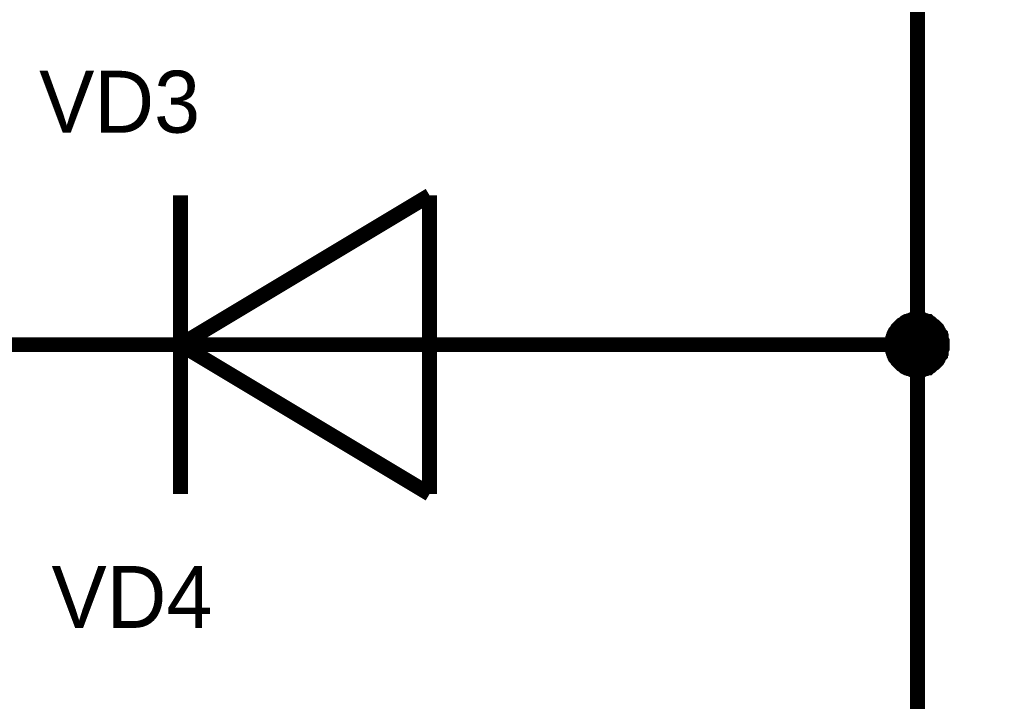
# Model space of a CAD drawing. Header units: millimetres. Extents: x 0 to 841, y 0 to 594.
# Drawn here: x 167.07 to 186.94, y 327.84 to 341.52 of the extents above; entities that cross this region are included whole.
import ezdxf

# ---------------------------------------------------------------- set-up
doc = ezdxf.new("R2010")
doc.units = ezdxf.units.MM
doc.layers.add('Sheet', color=255, linetype='Continuous')

msp = doc.modelspace()

# ---------------------------------------------------------------- linework, layer by layer
at = {"layer": 'Sheet', "const_width": 0.3}
for points in [[(200.079, 372.493), (185.095, 372.493), (185.095, 364.99), (185.095, 354.986), (185.095, 344.998), (185.095, 334.995), (185.095, 322.49), (135.11, 322.49)], [(175.296, 337.993), (170.296, 334.995)], [(170.296, 331.997), (170.296, 337.993)], [(175.296, 331.997), (175.296, 337.993)], [(184.582, 334.995), (184.582, 335.026), (184.582, 335.041), (184.582, 335.073), (184.598, 335.104), (184.598, 335.119), (184.613, 335.15), (184.613, 335.166), (184.629, 335.197), (184.629, 335.212), (184.644, 335.243), (184.66, 335.259), (184.675, 335.274), (184.691, 335.306), (184.706, 335.321), (184.722, 335.337), (184.737, 335.352), (184.753, 335.368), (184.768, 335.383), (184.784, 335.399), (184.815, 335.414), (184.831, 335.43), (184.846, 335.445), (184.877, 335.461), (184.893, 335.461), (184.924, 335.476), (184.939, 335.476), (184.97, 335.492), (184.986, 335.492), (185.017, 335.507), (185.048, 335.507), (185.063, 335.507), (185.095, 335.507)], [(184.582, 334.995), (184.582, 335.026), (184.582, 335.041), (184.582, 335.073), (184.598, 335.104), (184.598, 335.119), (184.613, 335.15), (184.613, 335.166), (184.629, 335.197), (184.629, 335.212), (184.644, 335.243), (184.66, 335.259), (184.675, 335.274), (184.691, 335.306), (184.706, 335.321), (184.722, 335.337), (184.737, 335.352), (184.753, 335.368), (184.768, 335.383), (184.784, 335.399), (184.815, 335.414), (184.831, 335.43), (184.846, 335.445), (184.877, 335.461), (184.893, 335.461), (184.924, 335.476), (184.939, 335.476), (184.97, 335.492), (184.986, 335.492), (185.017, 335.507), (185.048, 335.507), (185.063, 335.507), (185.095, 335.507)], [(184.582, 334.995), (184.582, 335.026), (184.582, 335.041), (184.582, 335.073), (184.598, 335.104), (184.598, 335.119), (184.613, 335.15), (184.613, 335.166), (184.629, 335.197), (184.629, 335.212), (184.644, 335.243), (184.66, 335.259), (184.675, 335.274), (184.691, 335.306), (184.706, 335.321), (184.722, 335.337), (184.737, 335.352), (184.753, 335.368), (184.768, 335.383), (184.784, 335.399), (184.815, 335.414), (184.831, 335.43), (184.846, 335.445), (184.877, 335.461), (184.893, 335.461), (184.924, 335.476), (184.939, 335.476), (184.97, 335.492), (184.986, 335.492), (185.017, 335.507), (185.048, 335.507), (185.063, 335.507), (185.095, 335.507)], [(184.582, 334.995), (184.582, 335.026), (184.582, 335.041), (184.582, 335.073), (184.598, 335.104), (184.598, 335.119), (184.613, 335.15), (184.613, 335.166), (184.629, 335.197), (184.629, 335.212), (184.644, 335.243), (184.66, 335.259), (184.675, 335.274), (184.691, 335.306), (184.706, 335.321), (184.722, 335.337), (184.737, 335.352), (184.753, 335.368), (184.768, 335.383), (184.784, 335.399), (184.815, 335.414), (184.831, 335.43), (184.846, 335.445), (184.877, 335.461), (184.893, 335.461), (184.924, 335.476), (184.939, 335.476), (184.97, 335.492), (184.986, 335.492), (185.017, 335.507), (185.048, 335.507), (185.063, 335.507), (185.095, 335.507)], [(184.582, 334.995), (184.582, 335.026), (184.582, 335.041), (184.582, 335.073), (184.598, 335.104), (184.598, 335.119), (184.613, 335.15), (184.613, 335.166), (184.629, 335.197), (184.629, 335.212), (184.644, 335.243), (184.66, 335.259), (184.675, 335.274), (184.691, 335.306), (184.706, 335.321), (184.722, 335.337), (184.737, 335.352), (184.753, 335.368), (184.768, 335.383), (184.784, 335.399), (184.815, 335.414), (184.831, 335.43), (184.846, 335.445), (184.877, 335.461), (184.893, 335.461), (184.924, 335.476), (184.939, 335.476), (184.97, 335.492), (184.986, 335.492), (185.017, 335.507), (185.048, 335.507), (185.063, 335.507), (185.095, 335.507)], [(184.582, 334.995), (184.582, 335.026), (184.582, 335.041), (184.582, 335.073), (184.598, 335.104), (184.598, 335.119), (184.613, 335.15), (184.613, 335.166), (184.629, 335.197), (184.629, 335.212), (184.644, 335.243), (184.66, 335.259), (184.675, 335.274), (184.691, 335.306), (184.706, 335.321), (184.722, 335.337), (184.737, 335.352), (184.753, 335.368), (184.768, 335.383), (184.784, 335.399), (184.815, 335.414), (184.831, 335.43), (184.846, 335.445), (184.877, 335.461), (184.893, 335.461), (184.924, 335.476), (184.939, 335.476), (184.97, 335.492), (184.986, 335.492), (185.017, 335.507), (185.048, 335.507), (185.063, 335.507), (185.095, 335.507)], [(184.582, 334.995), (184.582, 335.026), (184.582, 335.041), (184.582, 335.073), (184.598, 335.104), (184.598, 335.119), (184.613, 335.15), (184.613, 335.166), (184.629, 335.197), (184.629, 335.212), (184.644, 335.243), (184.66, 335.259), (184.675, 335.274), (184.691, 335.306), (184.706, 335.321), (184.722, 335.337), (184.737, 335.352), (184.753, 335.368), (184.768, 335.383), (184.784, 335.399), (184.815, 335.414), (184.831, 335.43), (184.846, 335.445), (184.877, 335.461), (184.893, 335.461), (184.924, 335.476), (184.939, 335.476), (184.97, 335.492), (184.986, 335.492), (185.017, 335.507), (185.048, 335.507), (185.063, 335.507), (185.095, 335.507)], [(184.582, 334.995), (184.582, 335.026), (184.582, 335.041), (184.582, 335.073), (184.598, 335.104), (184.598, 335.119), (184.613, 335.15), (184.613, 335.166), (184.629, 335.197), (184.629, 335.212), (184.644, 335.243), (184.66, 335.259), (184.675, 335.274), (184.691, 335.306), (184.706, 335.321), (184.722, 335.337), (184.737, 335.352), (184.753, 335.368), (184.768, 335.383), (184.784, 335.399), (184.815, 335.414), (184.831, 335.43), (184.846, 335.445), (184.877, 335.461), (184.893, 335.461), (184.924, 335.476), (184.939, 335.476), (184.97, 335.492), (184.986, 335.492), (185.017, 335.507), (185.048, 335.507), (185.063, 335.507), (185.095, 335.507)], [(185.095, 335.507), (185.095, 335.507)], [(185.095, 335.507), (185.126, 335.507), (185.141, 335.507), (185.172, 335.507), (185.203, 335.492), (185.219, 335.492), (185.25, 335.476), (185.265, 335.476), (185.296, 335.461), (185.312, 335.461), (185.327, 335.445), (185.359, 335.43), (185.374, 335.414), (185.39, 335.399), (185.405, 335.383), (185.436, 335.368), (185.452, 335.352), (185.467, 335.337), (185.483, 335.321), (185.498, 335.306), (185.514, 335.274), (185.514, 335.259), (185.529, 335.243), (185.545, 335.212), (185.56, 335.197), (185.56, 335.166), (185.576, 335.15), (185.576, 335.119), (185.576, 335.104), (185.591, 335.073), (185.591, 335.041), (185.591, 335.026), (185.591, 334.995)], [(185.095, 335.507), (185.095, 335.507)], [(185.095, 335.507), (185.126, 335.507), (185.141, 335.507), (185.172, 335.507), (185.203, 335.492), (185.219, 335.492), (185.25, 335.476), (185.265, 335.476), (185.296, 335.461), (185.312, 335.461), (185.327, 335.445), (185.359, 335.43), (185.374, 335.414), (185.39, 335.399), (185.405, 335.383), (185.436, 335.368), (185.452, 335.352), (185.467, 335.337), (185.483, 335.321), (185.498, 335.306), (185.514, 335.274), (185.514, 335.259), (185.529, 335.243), (185.545, 335.212), (185.56, 335.197), (185.56, 335.166), (185.576, 335.15), (185.576, 335.119), (185.576, 335.104), (185.591, 335.073), (185.591, 335.041), (185.591, 335.026), (185.591, 334.995)], [(185.095, 335.507), (185.095, 335.507)], [(185.095, 335.507), (185.126, 335.507), (185.141, 335.507), (185.172, 335.507), (185.203, 335.492), (185.219, 335.492), (185.25, 335.476), (185.265, 335.476), (185.296, 335.461), (185.312, 335.461), (185.327, 335.445), (185.359, 335.43), (185.374, 335.414), (185.39, 335.399), (185.405, 335.383), (185.436, 335.368), (185.452, 335.352), (185.467, 335.337), (185.483, 335.321), (185.498, 335.306), (185.514, 335.274), (185.514, 335.259), (185.529, 335.243), (185.545, 335.212), (185.56, 335.197), (185.56, 335.166), (185.576, 335.15), (185.576, 335.119), (185.576, 335.104), (185.591, 335.073), (185.591, 335.041), (185.591, 335.026), (185.591, 334.995)], [(185.095, 335.507), (185.095, 335.507)], [(185.095, 335.507), (185.126, 335.507), (185.141, 335.507), (185.172, 335.507), (185.203, 335.492), (185.219, 335.492), (185.25, 335.476), (185.265, 335.476), (185.296, 335.461), (185.312, 335.461), (185.327, 335.445), (185.359, 335.43), (185.374, 335.414), (185.39, 335.399), (185.405, 335.383), (185.436, 335.368), (185.452, 335.352), (185.467, 335.337), (185.483, 335.321), (185.498, 335.306), (185.514, 335.274), (185.514, 335.259), (185.529, 335.243), (185.545, 335.212), (185.56, 335.197), (185.56, 335.166), (185.576, 335.15), (185.576, 335.119), (185.576, 335.104), (185.591, 335.073), (185.591, 335.041), (185.591, 335.026), (185.591, 334.995)], [(185.095, 335.507), (185.095, 335.507)], [(185.095, 335.507), (185.126, 335.507), (185.141, 335.507), (185.172, 335.507), (185.203, 335.492), (185.219, 335.492), (185.25, 335.476), (185.265, 335.476), (185.296, 335.461), (185.312, 335.461), (185.327, 335.445), (185.359, 335.43), (185.374, 335.414), (185.39, 335.399), (185.405, 335.383), (185.436, 335.368), (185.452, 335.352), (185.467, 335.337), (185.483, 335.321), (185.498, 335.306), (185.514, 335.274), (185.514, 335.259), (185.529, 335.243), (185.545, 335.212), (185.56, 335.197), (185.56, 335.166), (185.576, 335.15), (185.576, 335.119), (185.576, 335.104), (185.591, 335.073), (185.591, 335.041), (185.591, 335.026), (185.591, 334.995)], [(185.095, 335.507), (185.095, 335.507)], [(185.095, 335.507), (185.126, 335.507), (185.141, 335.507), (185.172, 335.507), (185.203, 335.492), (185.219, 335.492), (185.25, 335.476), (185.265, 335.476), (185.296, 335.461), (185.312, 335.461), (185.327, 335.445), (185.359, 335.43), (185.374, 335.414), (185.39, 335.399), (185.405, 335.383), (185.436, 335.368), (185.452, 335.352), (185.467, 335.337), (185.483, 335.321), (185.498, 335.306), (185.514, 335.274), (185.514, 335.259), (185.529, 335.243), (185.545, 335.212), (185.56, 335.197), (185.56, 335.166), (185.576, 335.15), (185.576, 335.119), (185.576, 335.104), (185.591, 335.073), (185.591, 335.041), (185.591, 335.026), (185.591, 334.995)], [(185.095, 335.507), (185.095, 335.507)], [(185.095, 335.507), (185.126, 335.507), (185.141, 335.507), (185.172, 335.507), (185.203, 335.492), (185.219, 335.492), (185.25, 335.476), (185.265, 335.476), (185.296, 335.461), (185.312, 335.461), (185.327, 335.445), (185.359, 335.43), (185.374, 335.414), (185.39, 335.399), (185.405, 335.383), (185.436, 335.368), (185.452, 335.352), (185.467, 335.337), (185.483, 335.321), (185.498, 335.306), (185.514, 335.274), (185.514, 335.259), (185.529, 335.243), (185.545, 335.212), (185.56, 335.197), (185.56, 335.166), (185.576, 335.15), (185.576, 335.119), (185.576, 335.104), (185.591, 335.073), (185.591, 335.041), (185.591, 335.026), (185.591, 334.995)], [(185.095, 335.507), (185.095, 335.507)], [(185.095, 335.507), (185.126, 335.507), (185.141, 335.507), (185.172, 335.507), (185.203, 335.492), (185.219, 335.492), (185.25, 335.476), (185.265, 335.476), (185.296, 335.461), (185.312, 335.461), (185.327, 335.445), (185.359, 335.43), (185.374, 335.414), (185.39, 335.399), (185.405, 335.383), (185.436, 335.368), (185.452, 335.352), (185.467, 335.337), (185.483, 335.321), (185.498, 335.306), (185.514, 335.274), (185.514, 335.259), (185.529, 335.243), (185.545, 335.212), (185.56, 335.197), (185.56, 335.166), (185.576, 335.15), (185.576, 335.119), (185.576, 335.104), (185.591, 335.073), (185.591, 335.041), (185.591, 335.026), (185.591, 334.995)], [(167.796, 334.995), (165.296, 334.995)], [(177.796, 334.995), (167.796, 334.995)], [(170.296, 334.995), (175.296, 331.997)], [(177.796, 334.995), (180.296, 334.995)], [(180.296, 334.995), (185.095, 334.995)], [(185.095, 334.482), (185.063, 334.482), (185.048, 334.482), (185.017, 334.482), (184.986, 334.498), (184.97, 334.498), (184.939, 334.513), (184.924, 334.513), (184.893, 334.529), (184.877, 334.529), (184.846, 334.544), (184.831, 334.56), (184.815, 334.575), (184.784, 334.591), (184.768, 334.607), (184.753, 334.622), (184.737, 334.638), (184.722, 334.653), (184.706, 334.669), (184.691, 334.684), (184.675, 334.715), (184.66, 334.731), (184.644, 334.746), (184.629, 334.777), (184.629, 334.793), (184.613, 334.824), (184.613, 334.84), (184.598, 334.871), (184.598, 334.886), (184.582, 334.917), (184.582, 334.948), (184.582, 334.964), (184.582, 334.995)], [(184.582, 334.995), (184.582, 334.995)], [(185.095, 334.482), (185.063, 334.482), (185.048, 334.482), (185.017, 334.482), (184.986, 334.498), (184.97, 334.498), (184.939, 334.513), (184.924, 334.513), (184.893, 334.529), (184.877, 334.529), (184.846, 334.544), (184.831, 334.56), (184.815, 334.575), (184.784, 334.591), (184.768, 334.607), (184.753, 334.622), (184.737, 334.638), (184.722, 334.653), (184.706, 334.669), (184.691, 334.684), (184.675, 334.715), (184.66, 334.731), (184.644, 334.746), (184.629, 334.777), (184.629, 334.793), (184.613, 334.824), (184.613, 334.84), (184.598, 334.871), (184.598, 334.886), (184.582, 334.917), (184.582, 334.948), (184.582, 334.964), (184.582, 334.995)], [(184.582, 334.995), (184.582, 334.995)], [(185.095, 334.482), (185.063, 334.482), (185.048, 334.482), (185.017, 334.482), (184.986, 334.498), (184.97, 334.498), (184.939, 334.513), (184.924, 334.513), (184.893, 334.529), (184.877, 334.529), (184.846, 334.544), (184.831, 334.56), (184.815, 334.575), (184.784, 334.591), (184.768, 334.607), (184.753, 334.622), (184.737, 334.638), (184.722, 334.653), (184.706, 334.669), (184.691, 334.684), (184.675, 334.715), (184.66, 334.731), (184.644, 334.746), (184.629, 334.777), (184.629, 334.793), (184.613, 334.824), (184.613, 334.84), (184.598, 334.871), (184.598, 334.886), (184.582, 334.917), (184.582, 334.948), (184.582, 334.964), (184.582, 334.995)], [(184.582, 334.995), (184.582, 334.995)], [(185.095, 334.482), (185.063, 334.482), (185.048, 334.482), (185.017, 334.482), (184.986, 334.498), (184.97, 334.498), (184.939, 334.513), (184.924, 334.513), (184.893, 334.529), (184.877, 334.529), (184.846, 334.544), (184.831, 334.56), (184.815, 334.575), (184.784, 334.591), (184.768, 334.607), (184.753, 334.622), (184.737, 334.638), (184.722, 334.653), (184.706, 334.669), (184.691, 334.684), (184.675, 334.715), (184.66, 334.731), (184.644, 334.746), (184.629, 334.777), (184.629, 334.793), (184.613, 334.824), (184.613, 334.84), (184.598, 334.871), (184.598, 334.886), (184.582, 334.917), (184.582, 334.948), (184.582, 334.964), (184.582, 334.995)], [(184.582, 334.995), (184.582, 334.995)], [(185.095, 334.482), (185.063, 334.482), (185.048, 334.482), (185.017, 334.482), (184.986, 334.498), (184.97, 334.498), (184.939, 334.513), (184.924, 334.513), (184.893, 334.529), (184.877, 334.529), (184.846, 334.544), (184.831, 334.56), (184.815, 334.575), (184.784, 334.591), (184.768, 334.607), (184.753, 334.622), (184.737, 334.638), (184.722, 334.653), (184.706, 334.669), (184.691, 334.684), (184.675, 334.715), (184.66, 334.731), (184.644, 334.746), (184.629, 334.777), (184.629, 334.793), (184.613, 334.824), (184.613, 334.84), (184.598, 334.871), (184.598, 334.886), (184.582, 334.917), (184.582, 334.948), (184.582, 334.964), (184.582, 334.995)], [(184.582, 334.995), (184.582, 334.995)], [(185.095, 334.482), (185.063, 334.482), (185.048, 334.482), (185.017, 334.482), (184.986, 334.498), (184.97, 334.498), (184.939, 334.513), (184.924, 334.513), (184.893, 334.529), (184.877, 334.529), (184.846, 334.544), (184.831, 334.56), (184.815, 334.575), (184.784, 334.591), (184.768, 334.607), (184.753, 334.622), (184.737, 334.638), (184.722, 334.653), (184.706, 334.669), (184.691, 334.684), (184.675, 334.715), (184.66, 334.731), (184.644, 334.746), (184.629, 334.777), (184.629, 334.793), (184.613, 334.824), (184.613, 334.84), (184.598, 334.871), (184.598, 334.886), (184.582, 334.917), (184.582, 334.948), (184.582, 334.964), (184.582, 334.995)], [(184.582, 334.995), (184.582, 334.995)], [(185.095, 334.482), (185.063, 334.482), (185.048, 334.482), (185.017, 334.482), (184.986, 334.498), (184.97, 334.498), (184.939, 334.513), (184.924, 334.513), (184.893, 334.529), (184.877, 334.529), (184.846, 334.544), (184.831, 334.56), (184.815, 334.575), (184.784, 334.591), (184.768, 334.607), (184.753, 334.622), (184.737, 334.638), (184.722, 334.653), (184.706, 334.669), (184.691, 334.684), (184.675, 334.715), (184.66, 334.731), (184.644, 334.746), (184.629, 334.777), (184.629, 334.793), (184.613, 334.824), (184.613, 334.84), (184.598, 334.871), (184.598, 334.886), (184.582, 334.917), (184.582, 334.948), (184.582, 334.964), (184.582, 334.995)], [(184.582, 334.995), (184.582, 334.995)], [(185.095, 334.482), (185.063, 334.482), (185.048, 334.482), (185.017, 334.482), (184.986, 334.498), (184.97, 334.498), (184.939, 334.513), (184.924, 334.513), (184.893, 334.529), (184.877, 334.529), (184.846, 334.544), (184.831, 334.56), (184.815, 334.575), (184.784, 334.591), (184.768, 334.607), (184.753, 334.622), (184.737, 334.638), (184.722, 334.653), (184.706, 334.669), (184.691, 334.684), (184.675, 334.715), (184.66, 334.731), (184.644, 334.746), (184.629, 334.777), (184.629, 334.793), (184.613, 334.824), (184.613, 334.84), (184.598, 334.871), (184.598, 334.886), (184.582, 334.917), (184.582, 334.948), (184.582, 334.964), (184.582, 334.995)], [(184.582, 334.995), (184.582, 334.995)], [(185.591, 334.995), (185.591, 334.964), (185.591, 334.948), (185.591, 334.917), (185.576, 334.886), (185.576, 334.871), (185.576, 334.84), (185.56, 334.824), (185.56, 334.793), (185.545, 334.777), (185.529, 334.746), (185.514, 334.731), (185.514, 334.715), (185.498, 334.684), (185.483, 334.669), (185.467, 334.653), (185.452, 334.638), (185.436, 334.622), (185.405, 334.607), (185.39, 334.591), (185.374, 334.575), (185.359, 334.56), (185.327, 334.544), (185.312, 334.529), (185.296, 334.529), (185.265, 334.513), (185.25, 334.513), (185.219, 334.498), (185.203, 334.498), (185.172, 334.482), (185.141, 334.482), (185.126, 334.482), (185.095, 334.482)], [(185.591, 334.995), (185.591, 334.964), (185.591, 334.948), (185.591, 334.917), (185.576, 334.886), (185.576, 334.871), (185.576, 334.84), (185.56, 334.824), (185.56, 334.793), (185.545, 334.777), (185.529, 334.746), (185.514, 334.731), (185.514, 334.715), (185.498, 334.684), (185.483, 334.669), (185.467, 334.653), (185.452, 334.638), (185.436, 334.622), (185.405, 334.607), (185.39, 334.591), (185.374, 334.575), (185.359, 334.56), (185.327, 334.544), (185.312, 334.529), (185.296, 334.529), (185.265, 334.513), (185.25, 334.513), (185.219, 334.498), (185.203, 334.498), (185.172, 334.482), (185.141, 334.482), (185.126, 334.482), (185.095, 334.482)], [(185.591, 334.995), (185.591, 334.964), (185.591, 334.948), (185.591, 334.917), (185.576, 334.886), (185.576, 334.871), (185.576, 334.84), (185.56, 334.824), (185.56, 334.793), (185.545, 334.777), (185.529, 334.746), (185.514, 334.731), (185.514, 334.715), (185.498, 334.684), (185.483, 334.669), (185.467, 334.653), (185.452, 334.638), (185.436, 334.622), (185.405, 334.607), (185.39, 334.591), (185.374, 334.575), (185.359, 334.56), (185.327, 334.544), (185.312, 334.529), (185.296, 334.529), (185.265, 334.513), (185.25, 334.513), (185.219, 334.498), (185.203, 334.498), (185.172, 334.482), (185.141, 334.482), (185.126, 334.482), (185.095, 334.482)], [(185.591, 334.995), (185.591, 334.964), (185.591, 334.948), (185.591, 334.917), (185.576, 334.886), (185.576, 334.871), (185.576, 334.84), (185.56, 334.824), (185.56, 334.793), (185.545, 334.777), (185.529, 334.746), (185.514, 334.731), (185.514, 334.715), (185.498, 334.684), (185.483, 334.669), (185.467, 334.653), (185.452, 334.638), (185.436, 334.622), (185.405, 334.607), (185.39, 334.591), (185.374, 334.575), (185.359, 334.56), (185.327, 334.544), (185.312, 334.529), (185.296, 334.529), (185.265, 334.513), (185.25, 334.513), (185.219, 334.498), (185.203, 334.498), (185.172, 334.482), (185.141, 334.482), (185.126, 334.482), (185.095, 334.482)], [(185.591, 334.995), (185.591, 334.964), (185.591, 334.948), (185.591, 334.917), (185.576, 334.886), (185.576, 334.871), (185.576, 334.84), (185.56, 334.824), (185.56, 334.793), (185.545, 334.777), (185.529, 334.746), (185.514, 334.731), (185.514, 334.715), (185.498, 334.684), (185.483, 334.669), (185.467, 334.653), (185.452, 334.638), (185.436, 334.622), (185.405, 334.607), (185.39, 334.591), (185.374, 334.575), (185.359, 334.56), (185.327, 334.544), (185.312, 334.529), (185.296, 334.529), (185.265, 334.513), (185.25, 334.513), (185.219, 334.498), (185.203, 334.498), (185.172, 334.482), (185.141, 334.482), (185.126, 334.482), (185.095, 334.482)], [(185.591, 334.995), (185.591, 334.964), (185.591, 334.948), (185.591, 334.917), (185.576, 334.886), (185.576, 334.871), (185.576, 334.84), (185.56, 334.824), (185.56, 334.793), (185.545, 334.777), (185.529, 334.746), (185.514, 334.731), (185.514, 334.715), (185.498, 334.684), (185.483, 334.669), (185.467, 334.653), (185.452, 334.638), (185.436, 334.622), (185.405, 334.607), (185.39, 334.591), (185.374, 334.575), (185.359, 334.56), (185.327, 334.544), (185.312, 334.529), (185.296, 334.529), (185.265, 334.513), (185.25, 334.513), (185.219, 334.498), (185.203, 334.498), (185.172, 334.482), (185.141, 334.482), (185.126, 334.482), (185.095, 334.482)], [(185.591, 334.995), (185.591, 334.964), (185.591, 334.948), (185.591, 334.917), (185.576, 334.886), (185.576, 334.871), (185.576, 334.84), (185.56, 334.824), (185.56, 334.793), (185.545, 334.777), (185.529, 334.746), (185.514, 334.731), (185.514, 334.715), (185.498, 334.684), (185.483, 334.669), (185.467, 334.653), (185.452, 334.638), (185.436, 334.622), (185.405, 334.607), (185.39, 334.591), (185.374, 334.575), (185.359, 334.56), (185.327, 334.544), (185.312, 334.529), (185.296, 334.529), (185.265, 334.513), (185.25, 334.513), (185.219, 334.498), (185.203, 334.498), (185.172, 334.482), (185.141, 334.482), (185.126, 334.482), (185.095, 334.482)], [(185.591, 334.995), (185.591, 334.964), (185.591, 334.948), (185.591, 334.917), (185.576, 334.886), (185.576, 334.871), (185.576, 334.84), (185.56, 334.824), (185.56, 334.793), (185.545, 334.777), (185.529, 334.746), (185.514, 334.731), (185.514, 334.715), (185.498, 334.684), (185.483, 334.669), (185.467, 334.653), (185.452, 334.638), (185.436, 334.622), (185.405, 334.607), (185.39, 334.591), (185.374, 334.575), (185.359, 334.56), (185.327, 334.544), (185.312, 334.529), (185.296, 334.529), (185.265, 334.513), (185.25, 334.513), (185.219, 334.498), (185.203, 334.498), (185.172, 334.482), (185.141, 334.482), (185.126, 334.482), (185.095, 334.482)], [(185.591, 334.995), (185.591, 334.995), (185.591, 334.995), (185.591, 334.995), (185.591, 334.995), (185.591, 334.995), (185.591, 334.995), (185.591, 334.995), (185.591, 334.995), (185.591, 334.995), (185.591, 334.995), (185.591, 334.995), (185.591, 334.995), (185.591, 334.995), (185.591, 334.995), (185.591, 334.995), (185.591, 334.995), (185.591, 334.995), (185.591, 334.995), (185.591, 334.995), (185.591, 334.995), (185.591, 334.995), (185.591, 334.995), (185.591, 334.995), (185.591, 334.995), (185.591, 334.995), (185.591, 334.995), (185.591, 334.995), (185.591, 334.995), (185.591, 334.995), (185.591, 334.995), (185.591, 334.995), (185.591, 334.995)], [(185.591, 334.995), (185.591, 334.995)], [(185.591, 334.995), (185.591, 334.995), (185.591, 334.995), (185.591, 334.995), (185.591, 334.995), (185.591, 334.995), (185.591, 334.995), (185.591, 334.995), (185.591, 334.995), (185.591, 334.995), (185.591, 334.995), (185.591, 334.995), (185.591, 334.995), (185.591, 334.995), (185.591, 334.995), (185.591, 334.995), (185.591, 334.995), (185.591, 334.995), (185.591, 334.995), (185.591, 334.995), (185.591, 334.995), (185.591, 334.995), (185.591, 334.995), (185.591, 334.995), (185.591, 334.995), (185.591, 334.995), (185.591, 334.995), (185.591, 334.995), (185.591, 334.995), (185.591, 334.995), (185.591, 334.995), (185.591, 334.995), (185.591, 334.995)], [(185.591, 334.995), (185.591, 334.995)], [(185.591, 334.995), (185.591, 334.995), (185.591, 334.995), (185.591, 334.995), (185.591, 334.995), (185.591, 334.995), (185.591, 334.995), (185.591, 334.995), (185.591, 334.995), (185.591, 334.995), (185.591, 334.995), (185.591, 334.995), (185.591, 334.995), (185.591, 334.995), (185.591, 334.995), (185.591, 334.995), (185.591, 334.995), (185.591, 334.995), (185.591, 334.995), (185.591, 334.995), (185.591, 334.995), (185.591, 334.995), (185.591, 334.995), (185.591, 334.995), (185.591, 334.995), (185.591, 334.995), (185.591, 334.995), (185.591, 334.995), (185.591, 334.995), (185.591, 334.995), (185.591, 334.995), (185.591, 334.995), (185.591, 334.995)], [(185.591, 334.995), (185.591, 334.995)], [(185.591, 334.995), (185.591, 334.995), (185.591, 334.995), (185.591, 334.995), (185.591, 334.995), (185.591, 334.995), (185.591, 334.995), (185.591, 334.995), (185.591, 334.995), (185.591, 334.995), (185.591, 334.995), (185.591, 334.995), (185.591, 334.995), (185.591, 334.995), (185.591, 334.995), (185.591, 334.995), (185.591, 334.995), (185.591, 334.995), (185.591, 334.995), (185.591, 334.995), (185.591, 334.995), (185.591, 334.995), (185.591, 334.995), (185.591, 334.995), (185.591, 334.995), (185.591, 334.995), (185.591, 334.995), (185.591, 334.995), (185.591, 334.995), (185.591, 334.995), (185.591, 334.995), (185.591, 334.995), (185.591, 334.995)], [(185.591, 334.995), (185.591, 334.995)], [(185.591, 334.995), (185.591, 334.995), (185.591, 334.995), (185.591, 334.995), (185.591, 334.995), (185.591, 334.995), (185.591, 334.995), (185.591, 334.995), (185.591, 334.995), (185.591, 334.995), (185.591, 334.995), (185.591, 334.995), (185.591, 334.995), (185.591, 334.995), (185.591, 334.995), (185.591, 334.995), (185.591, 334.995), (185.591, 334.995), (185.591, 334.995), (185.591, 334.995), (185.591, 334.995), (185.591, 334.995), (185.591, 334.995), (185.591, 334.995), (185.591, 334.995), (185.591, 334.995), (185.591, 334.995), (185.591, 334.995), (185.591, 334.995), (185.591, 334.995), (185.591, 334.995), (185.591, 334.995), (185.591, 334.995)], [(185.591, 334.995), (185.591, 334.995)], [(185.591, 334.995), (185.591, 334.995), (185.591, 334.995), (185.591, 334.995), (185.591, 334.995), (185.591, 334.995), (185.591, 334.995), (185.591, 334.995), (185.591, 334.995), (185.591, 334.995), (185.591, 334.995), (185.591, 334.995), (185.591, 334.995), (185.591, 334.995), (185.591, 334.995), (185.591, 334.995), (185.591, 334.995), (185.591, 334.995), (185.591, 334.995), (185.591, 334.995), (185.591, 334.995), (185.591, 334.995), (185.591, 334.995), (185.591, 334.995), (185.591, 334.995), (185.591, 334.995), (185.591, 334.995), (185.591, 334.995), (185.591, 334.995), (185.591, 334.995), (185.591, 334.995), (185.591, 334.995), (185.591, 334.995)], [(185.591, 334.995), (185.591, 334.995)], [(185.591, 334.995), (185.591, 334.995), (185.591, 334.995), (185.591, 334.995), (185.591, 334.995), (185.591, 334.995), (185.591, 334.995), (185.591, 334.995), (185.591, 334.995), (185.591, 334.995), (185.591, 334.995), (185.591, 334.995), (185.591, 334.995), (185.591, 334.995), (185.591, 334.995), (185.591, 334.995), (185.591, 334.995), (185.591, 334.995), (185.591, 334.995), (185.591, 334.995), (185.591, 334.995), (185.591, 334.995), (185.591, 334.995), (185.591, 334.995), (185.591, 334.995), (185.591, 334.995), (185.591, 334.995), (185.591, 334.995), (185.591, 334.995), (185.591, 334.995), (185.591, 334.995), (185.591, 334.995), (185.591, 334.995)], [(185.591, 334.995), (185.591, 334.995)], [(185.591, 334.995), (185.591, 334.995), (185.591, 334.995), (185.591, 334.995), (185.591, 334.995), (185.591, 334.995), (185.591, 334.995), (185.591, 334.995), (185.591, 334.995), (185.591, 334.995), (185.591, 334.995), (185.591, 334.995), (185.591, 334.995), (185.591, 334.995), (185.591, 334.995), (185.591, 334.995), (185.591, 334.995), (185.591, 334.995), (185.591, 334.995), (185.591, 334.995), (185.591, 334.995), (185.591, 334.995), (185.591, 334.995), (185.591, 334.995), (185.591, 334.995), (185.591, 334.995), (185.591, 334.995), (185.591, 334.995), (185.591, 334.995), (185.591, 334.995), (185.591, 334.995), (185.591, 334.995), (185.591, 334.995)], [(185.591, 334.995), (185.591, 334.995)]]:
    msp.add_lwpolyline(points, dxfattribs=at)
at = {"layer": 'Sheet', "const_width": 0.508}
msp.add_lwpolyline([(184.746, 335, 1), (185.254, 335, 1)], format="xyb", close=True, dxfattribs=at)

# ---------------------------------------------------------------- texts
at = {"layer": 'Sheet'}
for s, p in [('VD3', (167.455, 339.251)), ('VD4', (167.703, 329.31))]:
    msp.add_text(s, height=1.2427, dxfattribs=at).set_placement(p)

doc.saveas('drawing.dxf')
